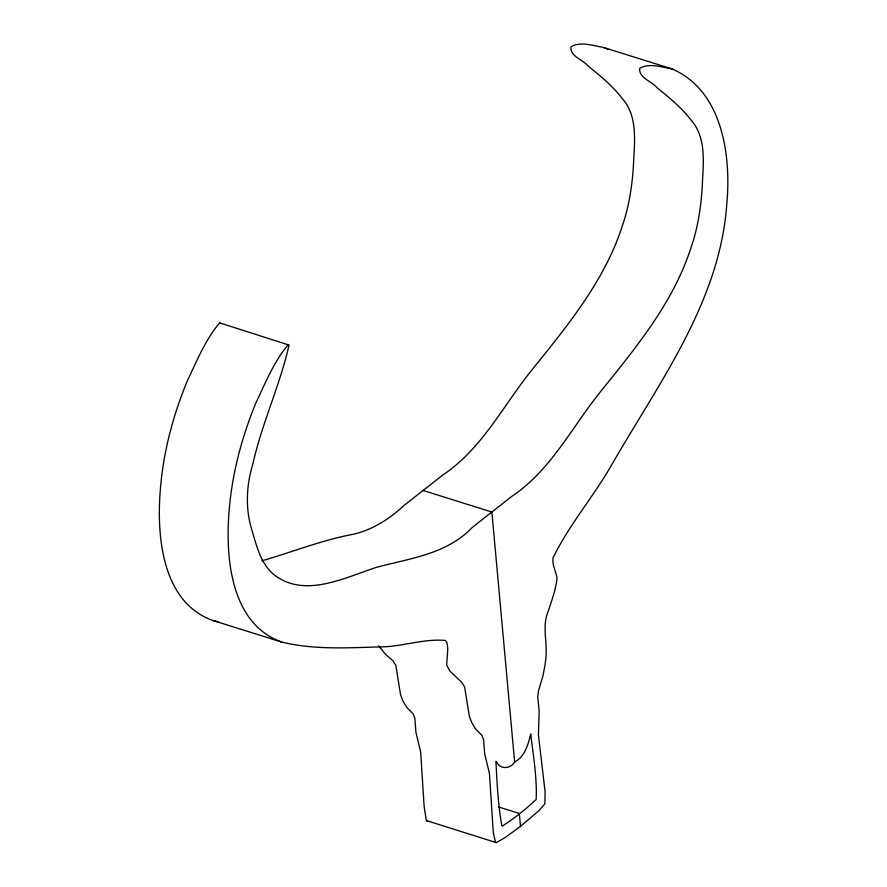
<?xml version="1.0" encoding="UTF-8"?>
<svg xmlns="http://www.w3.org/2000/svg" width="887" height="887" viewBox="0 0 887 887"><rect width="100%" height="100%" fill="white"/><g stroke="black" fill="none" stroke-linecap="round" stroke-linejoin="round"><path stroke-width="1.33" d="M514.626 761.933C510.635 769.229 499.314 769.661 496.387 761.423L495.922 761.312C496.997 782.689 498.084 804.609 501.82 825.708L502.33 826.074C514.305 818.379 525.769 809.243 536.169 799.486C537.156 777.799 533.242 755.458 530.725 733.97C528.153 744.304 525.015 756.733 514.626 761.933L491.875 512.021L423.11 490.478M378.682 645.825L385.79 654.595L392.874 660.682L395.835 665.328L400.425 693.933A70.838 37.842 -72.6 0 0 403.275 701.495L406.889 707.593L413.087 713.758L414.817 718.082L415.914 732.241L420.66 751.921L424.119 806.405L426.348 820.553L496.276 842.628L505.113 837.572L520.492 826.396L538.93 810.618L544.851 803.921L545.095 791.592L538.409 734.979L539.174 710.975L537.733 697.082L538.487 690.796L542.811 676.382L544.906 665.782A70.838 37.842 -72.6 0 0 546.093 655.049C547.035 640.403 542.101 625.202 548.277 611.121C551.781 600.388 555.75 589.589 557.058 578.324C556.193 571.361 551.836 565.119 553.056 557.801C569.01 525.06 593.237 496.953 611.376 465.376C658.609 383.14 720.011 301.802 726.797 203.81C731.287 155.325 722.406 90.718 672.146 68.964L603.382 47.41C593.237 45.647 580.209 41.112 570.906 46.856C569.864 56.458 583.003 59.662 588.092 66.004C600.233 75.838 612.44 85.751 622.009 98.235C638.119 116.053 634.449 141.842 633.529 163.862C632.342 184.917 629.238 205.972 622.297 225.952C604.668 280.702 567.48 325.784 531.945 369.857C503.239 405.403 481.874 449.099 442.824 474.977L403.385 505.967C389.116 519.261 372.185 530.005 352.948 534.318C321.626 540.205 292.078 552.113 261.643 560.906M672.146 68.964C662.012 67.19 648.985 62.655 639.682 68.41C638.629 78.012 651.779 81.205 656.868 87.547C669.009 97.393 681.216 107.305 690.785 119.778C706.884 137.607 703.214 163.385 702.293 185.405C701.107 206.471 698.014 227.527 691.062 247.506C673.444 302.256 636.256 347.338 600.721 391.411C572.004 426.946 550.639 470.642 511.599 496.532L472.161 527.521C447.314 553.876 410.249 558.344 377.075 567.159C345.176 577.326 305.217 598.614 274.349 574.987C260.833 564.021 256.676 546.259 251.986 530.359C245.189 508.683 246.264 485.466 252.895 463.901C261.876 423.443 279.982 385.224 289.051 345.076L219.677 322.868C205.374 339.566 196.692 361.275 187.212 381.122C173.508 414.473 163.94 449.598 160.691 485.577C156.179 532.4 160.536 601.73 212.858 620.479L281.634 642.022C313.887 649.96 347.504 647.82 380.401 646.889C402.243 646.789 423.698 638.396 445.474 640.492L447.004 642.698L447.791 648.785L446.671 665.084L449.931 671.115L461.65 682.225L464.611 686.882L469.201 715.487A70.838 37.842 -72.6 0 0 472.039 723.038L475.665 729.147L481.863 735.301L483.581 739.636L484.69 753.795L489.436 773.464L493.261 832.328L495.567 842.65M288.452 344.422C274.15 361.12 265.468 382.818 255.988 402.676C242.273 436.016 232.716 471.152 229.467 507.12C224.954 553.943 229.312 623.284 281.634 642.022M426.791 821.096L427.501 821.074M212.858 620.479L218.679 621.898M498.549 806.948L519.316 813.457L520.492 826.396M603.382 47.41L607.817 49.262M219.677 322.868L220.275 323.522"/></g></svg>
